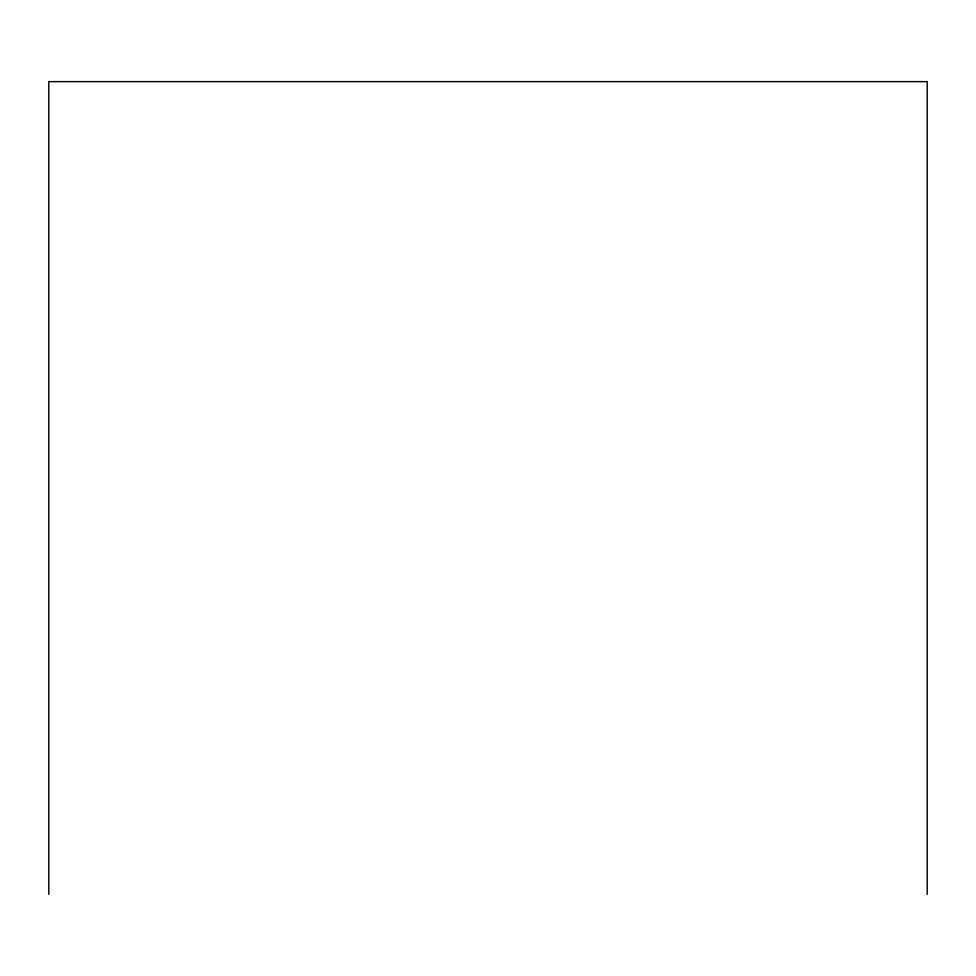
<?xml version="1.0" encoding="UTF-8"?>
<svg xmlns="http://www.w3.org/2000/svg" width="976" height="976" viewBox="0 0 976 976"><rect width="100%" height="100%" fill="white"/><g stroke="black" fill="none" stroke-linecap="round" stroke-linejoin="round"><path stroke-width="1.46" d="M927.2 894.37L927.2 81.63L48.8 81.63L48.8 894.37"/></g></svg>
